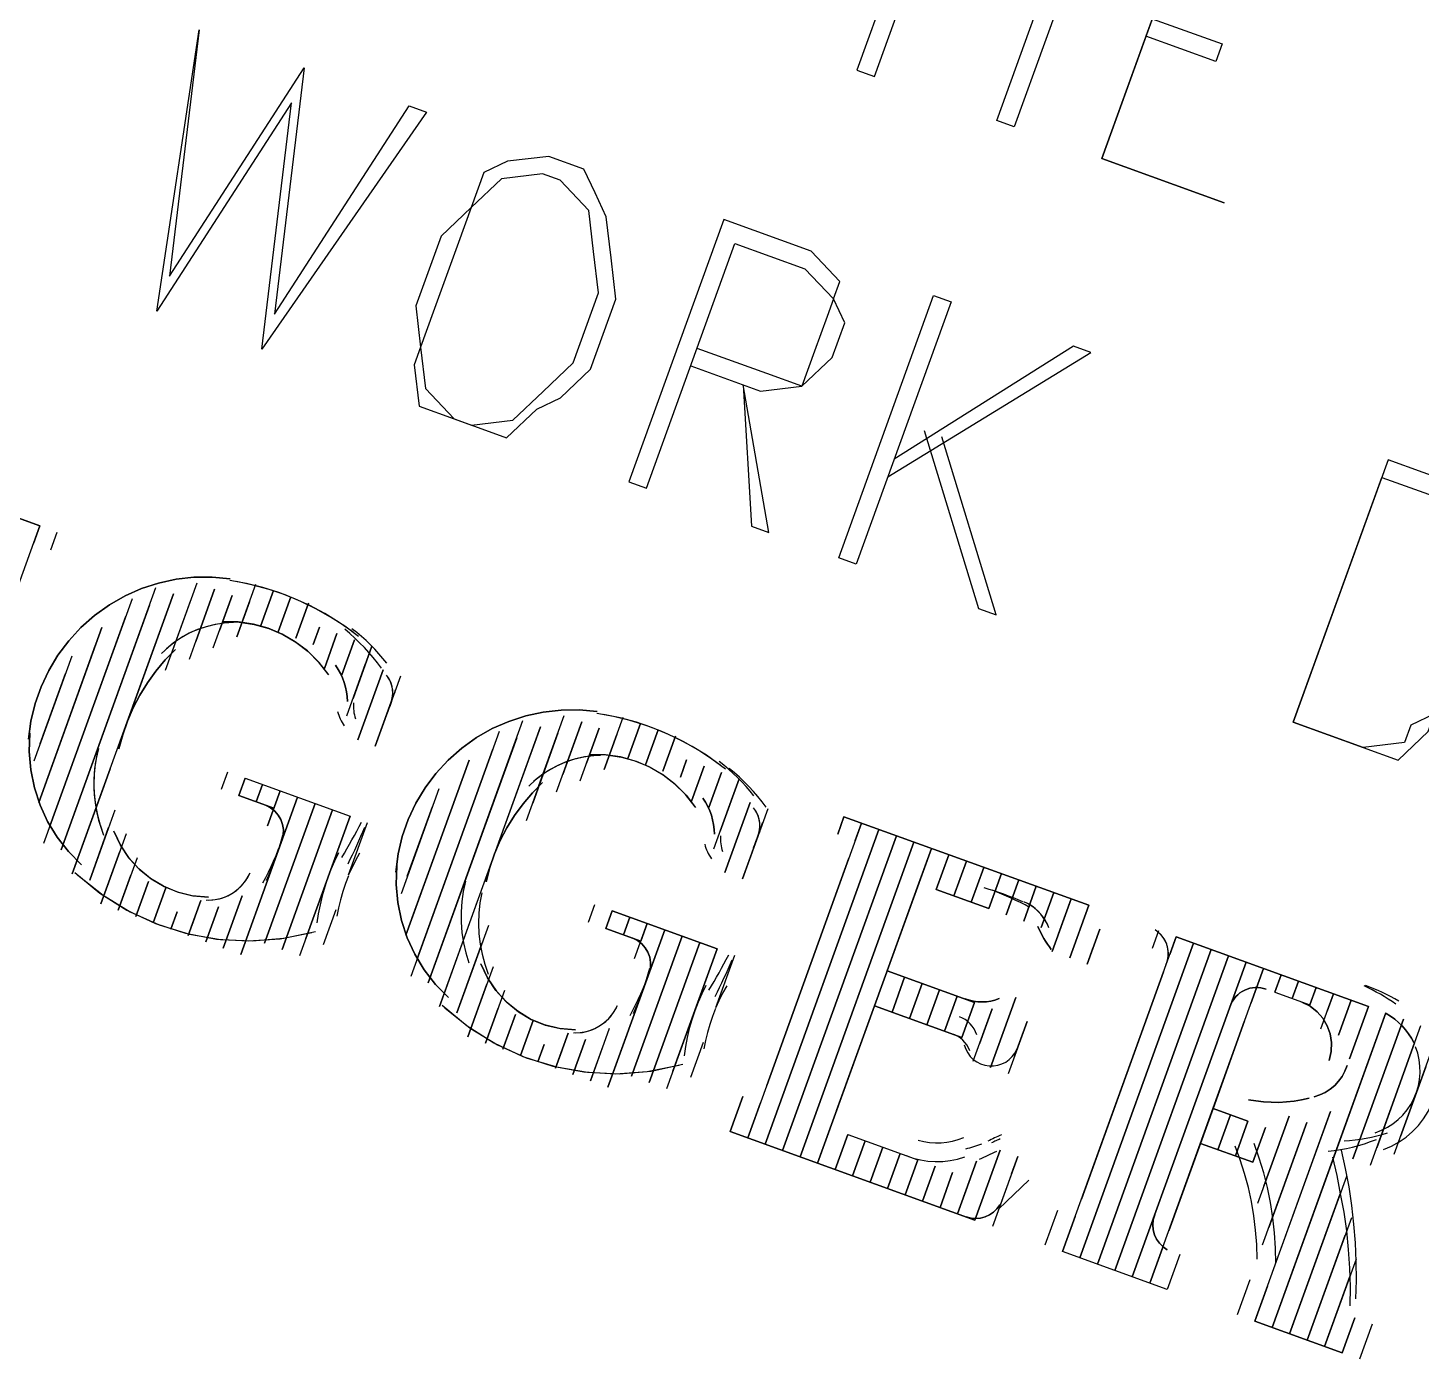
# Model space of a CAD drawing. Header units: feet. Extents: x 2484883 to 2491360, y 414166 to 419420.
# Drawn here: x 2485267.2 to 2485352, y 416175.5 to 416256.5 of the extents above; entities that cross this region are included whole.
import ezdxf

# ---------------------------------------------------------------- set-up
doc = ezdxf.new("R2010")
doc.units = ezdxf.units.FT
doc.layers.add('SITE_BASE', color=8, linetype='Continuous')

msp = doc.modelspace()

# ---------------------------------------------------------------- linework, layer by layer
at = {"layer": 'SITE_BASE'}
for p, q in [((2485262.607, 416228.147), (2485267.925, 416226.224)), ((2485268.604, 416224.776), (2485268.989, 416225.84)), ((2485274.128, 416216.765), (2485276.051, 416222.084)), ((2485275.96, 416218.508), (2485277.499, 416222.763)), ((2485280.305, 416220.546), (2485281.074, 416222.673)), ((2485273.539, 416221.789), (2485268.154, 416206.898)), ((2485275.576, 416217.444), (2485277.114, 416221.699)), ((2485268.244, 416210.473), (2485271.321, 416218.983)), ((2485269.872, 416218.304), (2485267.565, 416211.922)), ((2485286.598, 416214.662), (2485287.751, 416217.853)), ((2485267.949, 416212.985), (2485269.488, 416217.24)), ((2485298.298, 416210.432), (2485299.837, 416214.686)), ((2485302.643, 416212.469), (2485303.413, 416214.596)), ((2485295.876, 416213.713), (2485290.492, 416198.821)), ((2485278.971, 416210.203), (2485279.356, 416211.267)), ((2485271.82, 416210.383), (2485269.897, 416205.064)), ((2485280.419, 416210.882), (2485286.802, 416208.575)), ((2485292.21, 416210.227), (2485289.903, 416203.845)), ((2485290.582, 416202.397), (2485293.659, 416210.906)), ((2485280.035, 416209.819), (2485282.162, 416209.049)), ((2485308.935, 416206.586), (2485310.089, 416209.777)), ((2485290.287, 416204.909), (2485291.826, 416209.164)), ((2485317.92, 416208.148), (2485310.997, 416189.002)), ((2485273.178, 416207.487), (2485272.024, 416204.295)), ((2485325.661, 416202.944), (2485322.469, 416204.098)), ((2485329.915, 416201.406), (2485330.684, 416203.533)), ((2485279.855, 416202.667), (2485279.085, 416200.54)), ((2485285.943, 416202.871), (2485285.174, 416200.744)), ((2485301.309, 416202.127), (2485301.694, 416203.19)), ((2485309.14, 416200.498), (2485302.758, 416202.806)), ((2485277.343, 416202.372), (2485276.958, 416201.309)), ((2485302.373, 416201.742), (2485304.5, 416200.973)), ((2485335.618, 416200.547), (2485336.003, 416201.61)), ((2485294.453, 416199.795), (2485293.299, 416196.603)), ((2485295.516, 416199.41), (2485294.362, 416196.219)), ((2485319.482, 416199.164), (2485324.801, 416197.241)), ((2485343.064, 416197.854), (2485345.192, 416197.085)), ((2485348.882, 416187.332), (2485351.958, 416195.841)), ((2485303.641, 416195.27), (2485302.487, 416192.078)), ((2485299.681, 416194.296), (2485299.296, 416193.232)), ((2485308.281, 416194.795), (2485307.512, 416192.667)), ((2485350.33, 416188.011), (2485352.638, 416194.393)), ((2485317.085, 416189.206), (2485321.34, 416187.668)), ((2485327.427, 416187.872), (2485325.889, 416183.617)), ((2485324.531, 416186.514), (2485323.762, 416184.386)), ((2485347.433, 416186.653), (2485343.972, 416177.079)), ((2485329.849, 416184.591), (2485329.08, 416182.463)), ((2485347.728, 416184.141), (2485345.036, 416176.695)), ((2485336.526, 416179.771), (2485330.144, 416182.079)), ((2485348.023, 416181.628), (2485346.1, 416176.31)), ((2485341.55, 416180.361), (2485340.781, 416178.233)), ((2485348.996, 416177.668), (2485348.227, 416175.541))]:
    msp.add_line(p, q, dxfattribs=at)
for points in [[(2485317.643, 416253.954), (2485318.706, 416253.569), (2485324.475, 416269.525), (2485323.412, 416269.91), (2485317.643, 416253.954)], [(2485332.985, 416266.448), (2485327.216, 416250.493), (2485326.152, 416250.877), (2485331.921, 416266.833), (2485332.985, 416266.448)], [(2485345.749, 416261.833), (2485338.303, 416264.525), (2485332.534, 416248.569), (2485337.919, 416263.462), (2485345.365, 416260.77), (2485345.749, 416261.833)], [(2485335.611, 416257.079), (2485339.866, 416255.541), (2485339.481, 416254.477), (2485335.227, 416256.015)], [(2485281.435, 416236.976), (2485283.244, 416251.958), (2485275.052, 416239.284), (2485277.63, 416256.393), (2485275.822, 416241.411), (2485284.013, 416254.085), (2485282.204, 416239.103), (2485290.395, 416251.778), (2485291.459, 416251.393), (2485281.435, 416236.976)], [(2485298.905, 416248.701), (2485296.392, 416248.407), (2485294.944, 416247.727), (2485294.175, 416245.6), (2485292.342, 416243.857), (2485290.804, 416239.602), (2485291.098, 416237.091), (2485290.713, 416236.027), (2485291.008, 416233.515), (2485293.136, 416232.745), (2485295.263, 416231.976), (2485296.327, 416231.592), (2485298.16, 416233.335), (2485299.608, 416234.014), (2485301.441, 416235.756), (2485302.979, 416240.011), (2485302.685, 416242.523), (2485302.39, 416245.035), (2485301.711, 416246.484), (2485301.032, 416247.932), (2485298.905, 416248.701)], [(2485332.534, 416248.569), (2485339.98, 416245.877), (2485332.534, 416248.569)], [(2485298.52, 416247.637), (2485296.008, 416247.343), (2485294.175, 416245.6), (2485293.406, 416243.473), (2485291.867, 416239.218), (2485291.098, 416237.091), (2485291.392, 416234.578), (2485293.136, 416232.745), (2485294.199, 416232.361), (2485296.711, 416232.655), (2485298.544, 416234.398), (2485300.377, 416236.141), (2485301.916, 416240.396), (2485301.621, 416242.908), (2485301.327, 416245.42), (2485299.584, 416247.253), (2485298.52, 416247.637)], [(2485307.529, 416235.961), (2485311.784, 416234.422), (2485314.295, 416234.717), (2485316.128, 416236.46), (2485316.898, 416238.587), (2485316.218, 416240.035), (2485316.603, 416241.099), (2485314.86, 416242.932), (2485309.541, 416244.855), (2485303.772, 416228.899), (2485304.837, 416228.515), (2485310.221, 416243.407), (2485314.476, 416241.869), (2485316.218, 416240.035), (2485315.834, 416238.972), (2485315.065, 416236.844), (2485314.295, 416234.717), (2485312.168, 416235.486), (2485307.913, 416237.024)], [(2485317.601, 416223.9), (2485316.537, 416224.284), (2485322.306, 416240.24), (2485323.37, 416239.856), (2485317.601, 416223.9)], [(2485319.524, 416229.218), (2485331.88, 416236.779), (2485330.816, 416237.163), (2485319.908, 416230.282)], [(2485310.72, 416234.807), (2485311.219, 416226.207), (2485312.282, 416225.823), (2485310.72, 416234.807)], [(2485321.742, 416232.025), (2485325.047, 416221.207), (2485326.111, 416220.823), (2485322.805, 416231.64)], [(2485344.194, 416214.285), (2485348.449, 416212.746), (2485350.576, 416211.977), (2485352.409, 416213.72), (2485352.794, 416214.784), (2485354.626, 416216.527), (2485356.165, 416220.782), (2485355.87, 416223.293), (2485356.639, 416225.421), (2485355.96, 416226.869), (2485354.218, 416228.702), (2485349.963, 416230.241), (2485344.194, 416214.285), (2485349.578, 416229.177), (2485353.833, 416227.639), (2485355.576, 416225.805), (2485355.87, 416223.293), (2485355.101, 416221.166), (2485353.563, 416216.911), (2485352.794, 416214.784), (2485351.345, 416214.105), (2485350.961, 416213.041), (2485348.449, 416212.746), (2485344.194, 416214.285)], [(2485256.453, 416211.128), (2485255.684, 416209.001), (2485256.453, 416211.128), (2485255.684, 416209.001), (2485261.002, 416207.078), (2485261.772, 416209.205), (2485261.002, 416207.078), (2485267.925, 416226.224), (2485262.607, 416228.147), (2485262.222, 416227.084), (2485262.607, 416228.147), (2485261.838, 416226.02), (2485256.838, 416212.192), (2485261.838, 416226.02)], [(2485267.541, 416225.161), (2485267.925, 416226.224), (2485267.541, 416225.161)], [(2485279.506, 416223.008), (2485278.404, 416223.111), (2485277.305, 416223.102), (2485276.219, 416222.98), (2485275.153, 416222.75), (2485274.116, 416222.413), (2485273.116, 416221.971), (2485272.162, 416221.427), (2485271.261, 416220.783), (2485270.431, 416220.05), (2485269.687, 416219.241), (2485269.032, 416218.366), (2485268.471, 416217.431), (2485268.007, 416216.444), (2485267.645, 416215.413), (2485267.389, 416214.344), (2485267.242, 416213.247), (2485267.389, 416214.344), (2485267.645, 416215.413), (2485268.007, 416216.444), (2485268.471, 416217.431), (2485269.032, 416218.366), (2485269.687, 416219.241), (2485270.431, 416220.05), (2485271.261, 416220.783), (2485272.162, 416221.427), (2485273.116, 416221.971), (2485274.116, 416222.413), (2485275.153, 416222.75), (2485276.219, 416222.98), (2485277.305, 416223.102), (2485278.404, 416223.111), (2485279.506, 416223.008)], [(2485286.986, 416219.754), (2485286.145, 416220.349), (2485285.27, 416220.889), (2485284.365, 416221.373), (2485283.433, 416221.798), (2485282.476, 416222.165), (2485281.497, 416222.471), (2485280.498, 416222.716), (2485279.484, 416222.898)], [(2485287.309, 416219.503), (2485286.483, 416220.12), (2485285.622, 416220.682), (2485284.729, 416221.187), (2485283.807, 416221.636), (2485282.859, 416222.026), (2485281.888, 416222.357), (2485280.896, 416222.626), (2485279.886, 416222.834)], [(2485269.218, 416206.513), (2485274.602, 416221.405), (2485269.218, 416206.513), (2485274.987, 416222.469)], [(2485272.205, 416211.447), (2485269.897, 416205.064), (2485276.051, 416222.084), (2485273.358, 416214.638)], [(2485277.024, 416218.124), (2485278.562, 416222.378), (2485277.409, 416219.187), (2485278.562, 416222.378)], [(2485278.472, 416218.803), (2485279.626, 416221.994), (2485278.857, 416219.867), (2485279.626, 416221.994)], [(2485281.369, 416220.161), (2485282.138, 416222.288), (2485281.369, 416220.161)], [(2485279.921, 416219.482), (2485280.69, 416221.609), (2485279.921, 416219.482)], [(2485282.433, 416219.776), (2485283.202, 416221.904), (2485282.433, 416219.776), (2485283.202, 416221.904)], [(2485283.496, 416219.392), (2485284.265, 416221.519), (2485283.496, 416219.392), (2485284.265, 416221.519)], [(2485273.154, 416220.726), (2485268.539, 416207.961), (2485273.154, 416220.726)], [(2485279.287, 416220.319), (2485278.731, 416220.249), (2485278.186, 416220.13), (2485277.656, 416219.964), (2485277.144, 416219.751), (2485276.653, 416219.494), (2485276.187, 416219.193), (2485275.747, 416218.85), (2485275.337, 416218.467)], [(2485279.701, 416220.339), (2485279.141, 416220.306), (2485278.59, 416220.224), (2485278.05, 416220.093), (2485277.525, 416219.914), (2485277.018, 416219.69), (2485276.532, 416219.421), (2485276.07, 416219.108), (2485275.636, 416218.753)], [(2485285.462, 416217.216), (2485284.877, 416217.961), (2485284.21, 416218.616), (2485283.471, 416219.178), (2485282.67, 416219.64), (2485281.817, 416219.998), (2485280.923, 416220.248), (2485279.997, 416220.383), (2485279.05, 416220.399), (2485280.047, 416220.378), (2485280.972, 416220.237), (2485281.864, 416219.982), (2485282.714, 416219.618), (2485283.512, 416219.15), (2485284.248, 416218.583), (2485284.91, 416217.923), (2485285.49, 416217.175)], [(2485271.706, 416220.046), (2485267.86, 416209.409), (2485271.706, 416220.046)], [(2485284.56, 416219.007), (2485284.944, 416220.071), (2485284.56, 416219.007), (2485284.944, 416220.071)], [(2485285.239, 416217.559), (2485286.008, 416219.686), (2485285.239, 416217.559), (2485286.008, 416219.686)], [(2485288.724, 416217.573), (2485288.476, 416217.899), (2485288.218, 416218.217), (2485287.951, 416218.526), (2485287.674, 416218.827), (2485287.387, 416219.119), (2485287.092, 416219.401), (2485286.788, 416219.675), (2485286.475, 416219.939)], [(2485289.037, 416217.877), (2485288.801, 416218.167), (2485288.557, 416218.45), (2485288.304, 416218.724), (2485288.043, 416218.991), (2485287.773, 416219.249), (2485287.495, 416219.499), (2485287.21, 416219.74), (2485286.916, 416219.972)], [(2485276.179, 416218.701), (2485275.558, 416218.069), (2485274.988, 416217.395), (2485274.471, 416216.683), (2485274.009, 416215.935), (2485273.604, 416215.156), (2485273.256, 416214.347), (2485272.969, 416213.513), (2485272.744, 416212.656), (2485272.969, 416213.513), (2485273.256, 416214.347), (2485273.604, 416215.156), (2485274.009, 416215.935), (2485274.471, 416216.683), (2485274.988, 416217.395), (2485275.558, 416218.069), (2485276.179, 416218.701)], [(2485286.303, 416217.174), (2485287.072, 416219.302), (2485286.303, 416217.174)], [(2485286.982, 416215.726), (2485288.136, 416218.917), (2485286.982, 416215.726)], [(2485286.64, 416215.544), (2485286.624, 416215.839), (2485286.586, 416216.131), (2485286.527, 416216.418), (2485286.447, 416216.7), (2485286.346, 416216.975), (2485286.225, 416217.242), (2485286.085, 416217.5), (2485285.924, 416217.748), (2485286.085, 416217.5), (2485286.225, 416217.242), (2485286.346, 416216.975), (2485286.447, 416216.7), (2485286.527, 416216.418), (2485286.586, 416216.131), (2485286.624, 416215.839), (2485286.64, 416215.544)], [(2485287.277, 416213.214), (2485288.815, 416217.469), (2485287.277, 416213.214), (2485288.815, 416217.469)], [(2485289.879, 416217.084), (2485288.34, 416212.829), (2485289.494, 416216.021), (2485289.435, 416215.866), (2485289.369, 416215.677), (2485289.302, 416215.489), (2485289.233, 416215.301), (2485289.163, 416215.114), (2485289.091, 416214.927), (2485289.018, 416214.74), (2485289.091, 416214.927), (2485289.163, 416215.114), (2485289.233, 416215.301), (2485289.302, 416215.489), (2485289.369, 416215.677), (2485289.435, 416215.866), (2485289.499, 416216.055), (2485289.562, 416216.245), (2485289.499, 416216.055)], [(2485289.293, 416215.464), (2485289.343, 416215.618), (2485289.385, 416215.819), (2485289.402, 416216.021), (2485289.396, 416216.223), (2485289.365, 416216.422), (2485289.311, 416216.616), (2485289.235, 416216.803), (2485289.135, 416216.98), (2485289.014, 416217.146)], [(2485289.354, 416215.661), (2485289.391, 416215.861), (2485289.403, 416216.062), (2485289.391, 416216.263), (2485289.356, 416216.461), (2485289.298, 416216.654), (2485289.216, 416216.84), (2485289.111, 416217.017)], [(2485287.01, 416215.455), (2485287.006, 416215.333), (2485287.007, 416215.21), (2485287.014, 416215.089), (2485287.025, 416214.967), (2485287.042, 416214.846), (2485287.064, 416214.726), (2485287.091, 416214.607), (2485287.124, 416214.489)], [(2485286.042, 416214.938), (2485286.076, 416214.821), (2485286.116, 416214.706), (2485286.16, 416214.592), (2485286.21, 416214.481), (2485286.264, 416214.371), (2485286.323, 416214.264), (2485286.386, 416214.16), (2485286.454, 416214.058)], [(2485301.845, 416214.931), (2485300.742, 416215.035), (2485299.643, 416215.025), (2485298.557, 416214.904), (2485297.491, 416214.674), (2485296.454, 416214.336), (2485295.454, 416213.895), (2485294.5, 416213.351), (2485293.599, 416212.706), (2485292.769, 416211.973), (2485292.025, 416211.165), (2485291.37, 416210.29), (2485290.809, 416209.355), (2485290.345, 416208.368), (2485289.983, 416207.336), (2485289.727, 416206.268), (2485289.581, 416205.17), (2485289.727, 416206.268), (2485289.983, 416207.336), (2485290.345, 416208.368), (2485290.809, 416209.355), (2485291.37, 416210.29), (2485292.025, 416211.165), (2485292.769, 416211.973), (2485293.599, 416212.706), (2485294.5, 416213.351), (2485295.454, 416213.895), (2485296.454, 416214.336), (2485297.491, 416214.674), (2485298.557, 416214.904), (2485299.643, 416215.025), (2485300.742, 416215.035), (2485301.845, 416214.931)], [(2485291.556, 416198.437), (2485296.94, 416213.328), (2485291.556, 416198.437), (2485297.324, 416214.392)], [(2485299.362, 416210.047), (2485300.901, 416214.302), (2485299.747, 416211.111), (2485300.901, 416214.302)], [(2485309.324, 416211.677), (2485308.483, 416212.273), (2485307.608, 416212.813), (2485306.704, 416213.296), (2485305.771, 416213.722), (2485304.814, 416214.088), (2485303.835, 416214.395), (2485302.837, 416214.639), (2485301.822, 416214.822)], [(2485309.647, 416211.427), (2485308.821, 416212.043), (2485307.96, 416212.605), (2485307.067, 416213.111), (2485306.146, 416213.56), (2485305.198, 416213.95), (2485304.226, 416214.28), (2485303.234, 416214.55), (2485302.224, 416214.757)], [(2485267.313, 416213.623), (2485267.278, 416212.496), (2485267.373, 416211.384), (2485267.595, 416210.298), (2485267.939, 416209.247), (2485268.402, 416208.243), (2485268.978, 416207.296), (2485269.665, 416206.416), (2485270.457, 416205.614), (2485269.665, 416206.416), (2485268.978, 416207.296), (2485268.402, 416208.243), (2485267.939, 416209.247), (2485267.595, 416210.298), (2485267.373, 416211.384), (2485267.278, 416212.496), (2485267.313, 416213.623)], [(2485294.542, 416203.37), (2485292.235, 416196.988), (2485298.388, 416214.008), (2485295.696, 416206.562)], [(2485297.529, 416208.304), (2485299.452, 416213.623), (2485297.914, 416209.368)], [(2485300.811, 416210.726), (2485301.964, 416213.917), (2485301.195, 416211.79), (2485301.964, 416213.917)], [(2485302.259, 416211.405), (2485303.028, 416213.533), (2485302.259, 416211.405)], [(2485303.707, 416212.084), (2485304.476, 416214.212), (2485303.707, 416212.084)], [(2485304.771, 416211.7), (2485305.54, 416213.827), (2485304.771, 416211.7), (2485305.54, 416213.827)], [(2485271.488, 416212.688), (2485271.351, 416212.07), (2485271.26, 416211.446), (2485271.217, 416210.82), (2485271.219, 416210.192), (2485271.268, 416209.566), (2485271.364, 416208.945), (2485271.505, 416208.331), (2485271.693, 416207.727)], [(2485295.492, 416212.649), (2485290.876, 416199.885), (2485295.492, 416212.649)], [(2485305.834, 416211.315), (2485306.604, 416213.443), (2485305.834, 416211.315), (2485306.604, 416213.443)], [(2485271.412, 416212.372), (2485271.298, 416211.749), (2485271.232, 416211.122), (2485271.212, 416210.494), (2485271.239, 416209.867), (2485271.312, 416209.244), (2485271.431, 416208.627), (2485271.596, 416208.018), (2485271.807, 416207.422)], [(2485294.043, 416211.97), (2485290.197, 416201.333), (2485294.043, 416211.97)], [(2485301.625, 416212.243), (2485301.069, 416212.173), (2485300.524, 416212.054), (2485299.994, 416211.887), (2485299.482, 416211.674), (2485298.992, 416211.417), (2485298.525, 416211.116), (2485298.085, 416210.774), (2485297.675, 416210.391)], [(2485302.039, 416212.262), (2485301.479, 416212.23), (2485300.928, 416212.147), (2485300.388, 416212.016), (2485299.863, 416211.838), (2485299.356, 416211.613), (2485298.87, 416211.344), (2485298.408, 416211.032), (2485297.974, 416210.677)], [(2485307.8, 416209.139), (2485307.215, 416209.884), (2485306.548, 416210.539), (2485305.809, 416211.101), (2485305.008, 416211.564), (2485304.155, 416211.922), (2485303.261, 416212.171), (2485302.335, 416212.306), (2485301.389, 416212.322), (2485302.385, 416212.302), (2485303.31, 416212.16), (2485304.202, 416211.905), (2485305.053, 416211.541), (2485305.85, 416211.073), (2485306.586, 416210.507), (2485307.248, 416209.847), (2485307.828, 416209.098)], [(2485306.898, 416210.931), (2485307.283, 416211.994), (2485306.898, 416210.931), (2485307.283, 416211.994)], [(2485311.375, 416209.8), (2485311.14, 416210.091), (2485310.895, 416210.373), (2485310.642, 416210.648), (2485310.381, 416210.915), (2485310.111, 416211.173), (2485309.833, 416211.422), (2485309.548, 416211.663), (2485309.254, 416211.895)], [(2485307.577, 416209.482), (2485308.346, 416211.61), (2485307.577, 416209.482)], [(2485308.641, 416209.098), (2485309.41, 416211.225), (2485308.641, 416209.098), (2485309.41, 416211.225)], [(2485312.125, 416209.112), (2485311.878, 416209.438), (2485311.62, 416209.756), (2485311.352, 416210.065), (2485311.075, 416210.366), (2485310.789, 416210.657), (2485310.494, 416210.94), (2485310.189, 416211.214), (2485309.876, 416211.477)], [(2485282.547, 416210.113), (2485281.778, 416207.986), (2485282.547, 416210.113), (2485282.162, 416209.049), (2485280.035, 416209.819), (2485280.419, 416210.882), (2485280.035, 416209.819), (2485280.419, 416210.882), (2485286.802, 416208.575), (2485283.725, 416200.065)], [(2485281.099, 416209.434), (2485281.483, 416210.498), (2485281.099, 416209.434), (2485281.483, 416210.498)], [(2485298.516, 416210.624), (2485297.895, 416209.992), (2485297.326, 416209.318), (2485296.809, 416208.606), (2485296.347, 416207.859), (2485295.941, 416207.08), (2485295.594, 416206.271), (2485295.307, 416205.437), (2485295.082, 416204.58), (2485295.307, 416205.437), (2485295.594, 416206.271), (2485295.941, 416207.08), (2485296.347, 416207.859), (2485296.809, 416208.606), (2485297.326, 416209.318), (2485297.895, 416209.992), (2485298.516, 416210.624)], [(2485309.32, 416207.65), (2485310.474, 416210.841), (2485309.32, 416207.65)], [(2485283.611, 416209.728), (2485280.15, 416200.155), (2485283.611, 416209.728)], [(2485284.675, 416209.344), (2485281.598, 416200.834), (2485284.675, 416209.344), (2485281.598, 416200.834)], [(2485282.661, 416207.104), (2485282.736, 416207.429), (2485282.747, 416207.753), (2485282.697, 416208.068), (2485282.59, 416208.366), (2485282.429, 416208.639), (2485282.219, 416208.88), (2485281.963, 416209.079), (2485281.665, 416209.229), (2485281.963, 416209.079), (2485282.219, 416208.88), (2485282.429, 416208.639), (2485282.59, 416208.366), (2485282.697, 416208.068), (2485282.747, 416207.753), (2485282.736, 416207.429), (2485282.661, 416207.104)], [(2485308.978, 416207.468), (2485308.962, 416207.763), (2485308.925, 416208.054), (2485308.865, 416208.342), (2485308.785, 416208.623), (2485308.685, 416208.898), (2485308.564, 416209.165), (2485308.423, 416209.424), (2485308.262, 416209.672), (2485308.423, 416209.424), (2485308.564, 416209.165), (2485308.685, 416208.898), (2485308.785, 416208.623), (2485308.865, 416208.342), (2485308.925, 416208.054), (2485308.962, 416207.763), (2485308.978, 416207.468)], [(2485309.614, 416205.137), (2485311.153, 416209.392), (2485309.614, 416205.137), (2485311.153, 416209.392)], [(2485272.499, 416208.935), (2485270.961, 416204.68), (2485272.114, 416207.871)], [(2485285.738, 416208.959), (2485282.662, 416200.449), (2485285.738, 416208.959), (2485282.662, 416200.449)], [(2485284.11, 416201.129), (2485286.802, 416208.575), (2485284.11, 416201.129)], [(2485312.216, 416209.008), (2485310.678, 416204.753), (2485311.832, 416207.944), (2485311.773, 416207.79), (2485311.707, 416207.6), (2485311.64, 416207.412), (2485311.571, 416207.224), (2485311.501, 416207.037), (2485311.429, 416206.85), (2485311.356, 416206.664), (2485311.429, 416206.85), (2485311.501, 416207.037), (2485311.571, 416207.224), (2485311.64, 416207.412), (2485311.707, 416207.6), (2485311.773, 416207.79), (2485311.837, 416207.979), (2485311.9, 416208.169), (2485311.837, 416207.979)], [(2485311.631, 416207.388), (2485311.68, 416207.541), (2485311.723, 416207.742), (2485311.74, 416207.945), (2485311.733, 416208.147), (2485311.703, 416208.346), (2485311.649, 416208.539), (2485311.572, 416208.726), (2485311.473, 416208.904), (2485311.352, 416209.07)], [(2485311.692, 416207.584), (2485311.728, 416207.784), (2485311.741, 416207.986), (2485311.729, 416208.187), (2485311.694, 416208.385), (2485311.635, 416208.578), (2485311.553, 416208.764), (2485311.449, 416208.941)], [(2485330.594, 416199.958), (2485331.748, 416203.149), (2485330.594, 416199.958), (2485331.748, 416203.149), (2485316.856, 416208.533), (2485316.472, 416207.469), (2485316.856, 416208.533), (2485331.748, 416203.149)], [(2485272.445, 416207.618), (2485272.851, 416206.767), (2485273.372, 416205.998), (2485273.994, 416205.323), (2485274.705, 416204.749), (2485275.493, 416204.285), (2485276.344, 416203.941), (2485277.246, 416203.723), (2485278.186, 416203.643), (2485277.2, 416203.731), (2485276.299, 416203.955), (2485275.451, 416204.306), (2485274.667, 416204.776), (2485273.96, 416205.355), (2485273.343, 416206.035), (2485272.828, 416206.807), (2485272.429, 416207.662)], [(2485286.297, 416206.063), (2485286.455, 416206.326), (2485286.61, 416206.591), (2485286.764, 416206.857), (2485286.916, 416207.124), (2485287.065, 416207.393), (2485287.213, 416207.662), (2485287.358, 416207.933), (2485287.501, 416208.205)], [(2485286.683, 416205.674), (2485286.819, 416205.949), (2485286.953, 416206.226), (2485287.084, 416206.504), (2485287.213, 416206.783), (2485287.34, 416207.063), (2485287.465, 416207.343), (2485287.588, 416207.625), (2485287.708, 416207.908)], [(2485287.38, 416206.327), (2485287.135, 416205.875), (2485286.909, 416205.415), (2485286.712, 416204.999), (2485287.866, 416208.19)], [(2485317.535, 416207.085), (2485317.92, 416208.148), (2485310.997, 416189.002), (2485311.766, 416191.129)], [(2485312.061, 416188.617), (2485318.984, 416207.764), (2485312.061, 416188.617), (2485318.984, 416207.764)], [(2485281.503, 416204.517), (2485281.675, 416204.842), (2485281.841, 416205.169), (2485282, 416205.5), (2485282.152, 416205.834), (2485282.298, 416206.171), (2485282.437, 416206.511), (2485282.57, 416206.854), (2485282.695, 416207.199)], [(2485281.711, 416204.645), (2485281.86, 416204.981), (2485282.001, 416205.32), (2485282.136, 416205.661), (2485282.265, 416206.005), (2485282.386, 416206.352), (2485282.501, 416206.701), (2485282.608, 416207.052), (2485282.709, 416207.405)], [(2485308.379, 416206.862), (2485308.414, 416206.745), (2485308.453, 416206.629), (2485308.498, 416206.516), (2485308.547, 416206.404), (2485308.601, 416206.295), (2485308.66, 416206.188), (2485308.724, 416206.083), (2485308.792, 416205.982)], [(2485309.348, 416207.378), (2485309.344, 416207.256), (2485309.345, 416207.134), (2485309.352, 416207.012), (2485309.363, 416206.89), (2485309.38, 416206.77), (2485309.402, 416206.65), (2485309.429, 416206.531), (2485309.462, 416206.412)], [(2485320.047, 416207.379), (2485313.124, 416188.232), (2485320.047, 416207.379)], [(2485321.111, 416206.995), (2485314.188, 416187.848), (2485321.111, 416206.995), (2485314.188, 416187.848)], [(2485272.794, 416206.423), (2485271.64, 416203.232), (2485272.794, 416206.423)], [(2485273.857, 416206.038), (2485272.703, 416202.847), (2485273.473, 416204.975), (2485272.703, 416202.847)], [(2485286.104, 416206.344), (2485285.859, 416205.838), (2485285.636, 416205.322), (2485285.436, 416204.797), (2485285.259, 416204.264), (2485285.105, 416203.725), (2485284.975, 416203.178), (2485284.868, 416202.627), (2485284.785, 416202.07)], [(2485312.151, 416192.193), (2485317.151, 416206.021), (2485312.151, 416192.193)], [(2485315.252, 416187.463), (2485322.175, 416206.61), (2485315.252, 416187.463), (2485316.021, 416189.591)], [(2485321.405, 416204.483), (2485319.482, 416199.164), (2485321.405, 416204.483), (2485322.175, 416206.61)], [(2485323.238, 416206.226), (2485322.469, 416204.098), (2485323.238, 416206.226), (2485322.469, 416204.098), (2485325.661, 416202.944), (2485326.43, 416205.072), (2485325.661, 416202.944), (2485326.43, 416205.072)], [(2485323.533, 416203.714), (2485324.302, 416205.841), (2485323.533, 416203.714), (2485324.302, 416205.841)], [(2485270.067, 416205.147), (2485271.581, 416203.891), (2485273.222, 416202.851), (2485274.968, 416202.034), (2485276.797, 416201.445), (2485278.684, 416201.091), (2485280.609, 416200.976), (2485282.547, 416201.106), (2485284.477, 416201.488)], [(2485270.241, 416204.985), (2485271.774, 416203.753), (2485273.431, 416202.739), (2485275.189, 416201.949), (2485277.027, 416201.389), (2485278.92, 416201.064), (2485280.846, 416200.978), (2485282.782, 416201.139), (2485284.705, 416201.551)], [(2485278.05, 416203.462), (2485278.457, 416203.476), (2485278.852, 416203.547), (2485279.23, 416203.671), (2485279.584, 416203.847), (2485279.911, 416204.07), (2485280.205, 416204.338), (2485280.46, 416204.647), (2485280.672, 416204.995)], [(2485278.195, 416203.46), (2485278.601, 416203.495), (2485278.991, 416203.586), (2485279.362, 416203.73), (2485279.707, 416203.923), (2485280.022, 416204.163), (2485280.302, 416204.445), (2485280.541, 416204.767), (2485280.735, 416205.126)], [(2485289.651, 416205.547), (2485289.616, 416204.42), (2485289.711, 416203.308), (2485289.933, 416202.221), (2485290.277, 416201.171), (2485290.74, 416200.166), (2485291.316, 416199.219), (2485292.003, 416198.339), (2485292.795, 416197.537), (2485292.003, 416198.339), (2485291.316, 416199.219), (2485290.74, 416200.166), (2485290.277, 416201.171), (2485289.933, 416202.221), (2485289.711, 416203.308), (2485289.616, 416204.42), (2485289.651, 416205.547)], [(2485324.596, 416203.329), (2485325.366, 416205.456), (2485324.596, 416203.329)], [(2485274.536, 416204.59), (2485273.767, 416202.462), (2485274.536, 416204.59), (2485273.767, 416202.462)], [(2485275.6, 416204.205), (2485274.831, 416202.078), (2485275.6, 416204.205)], [(2485286.704, 416204.945), (2485286.52, 416204.467), (2485286.356, 416203.981), (2485286.213, 416203.489), (2485286.092, 416202.991), (2485285.992, 416202.487)], [(2485293.826, 416204.611), (2485293.689, 416203.994), (2485293.598, 416203.37), (2485293.555, 416202.743), (2485293.557, 416202.115), (2485293.606, 416201.489), (2485293.702, 416200.868), (2485293.843, 416200.254), (2485294.031, 416199.65)], [(2485327.735, 416203.355), (2485327.448, 416203.477), (2485327.16, 416203.594), (2485326.869, 416203.707), (2485326.577, 416203.816), (2485326.283, 416203.919), (2485325.988, 416204.018), (2485325.69, 416204.113), (2485325.392, 416204.202)], [(2485326.724, 416202.56), (2485327.493, 416204.687), (2485326.724, 416202.56), (2485327.493, 416204.687)], [(2485327.788, 416202.175), (2485328.557, 416204.302), (2485327.788, 416202.175), (2485328.557, 416204.302)], [(2485277.727, 416203.436), (2485276.958, 416201.309), (2485277.727, 416203.436)], [(2485280.239, 416203.731), (2485279.085, 416200.54), (2485280.239, 416203.731)], [(2485294.813, 416203.911), (2485294.7, 416203.288), (2485294.634, 416202.661), (2485294.614, 416202.033), (2485294.641, 416201.406), (2485294.714, 416200.783), (2485294.833, 416200.166), (2485294.998, 416199.557), (2485295.209, 416198.961)], [(2485328.151, 416203.022), (2485327.875, 416203.168), (2485327.598, 416203.309), (2485327.317, 416203.445), (2485327.035, 416203.577), (2485326.751, 416203.705), (2485326.464, 416203.828), (2485326.176, 416203.947), (2485325.886, 416204.061)], [(2485329.193, 416202.067), (2485329.072, 416202.279), (2485328.934, 416202.479), (2485328.78, 416202.665), (2485328.61, 416202.837), (2485328.427, 416202.995), (2485328.231, 416203.136), (2485328.023, 416203.26), (2485327.803, 416203.366)], [(2485328.852, 416201.79), (2485329.621, 416203.918), (2485328.852, 416201.79)], [(2485329.531, 416200.342), (2485330.684, 416203.533), (2485329.531, 416200.342)], [(2485276.279, 416202.757), (2485275.894, 416201.693), (2485276.279, 416202.757), (2485275.894, 416201.693)], [(2485278.791, 416203.052), (2485278.022, 416200.924), (2485278.791, 416203.052), (2485278.022, 416200.924)], [(2485304.116, 416199.909), (2485304.885, 416202.037), (2485304.5, 416200.973), (2485302.373, 416201.742), (2485302.758, 416202.806), (2485302.373, 416201.742), (2485302.758, 416202.806), (2485309.14, 416200.498), (2485306.063, 416191.988)], [(2485329.324, 416201.772), (2485329.228, 416201.997), (2485329.114, 416202.211), (2485328.982, 416202.413), (2485328.833, 416202.604), (2485328.669, 416202.78), (2485328.49, 416202.943), (2485328.298, 416203.09), (2485328.092, 416203.221)], [(2485295.222, 416201.922), (2485293.299, 416196.603), (2485294.837, 416200.858)], [(2485305.949, 416201.652), (2485302.487, 416192.078), (2485305.949, 416201.652), (2485305.179, 416199.524)], [(2485303.437, 416201.357), (2485303.821, 416202.421), (2485303.437, 416201.357), (2485303.821, 416202.421)], [(2485328.653, 416201.855), (2485328.737, 416201.671), (2485328.827, 416201.49), (2485328.922, 416201.311), (2485329.022, 416201.135), (2485329.126, 416200.962), (2485329.236, 416200.792), (2485329.35, 416200.625), (2485329.468, 416200.461), (2485329.35, 416200.625), (2485329.236, 416200.792), (2485329.126, 416200.962), (2485329.022, 416201.135), (2485328.922, 416201.311), (2485328.827, 416201.49), (2485328.737, 416201.671), (2485328.653, 416201.855)], [(2485331.658, 416199.573), (2485332.427, 416201.7), (2485331.658, 416199.573), (2485332.043, 416200.637)], [(2485336.505, 416199.675), (2485336.572, 416199.956), (2485336.591, 416200.239), (2485336.562, 416200.517), (2485336.489, 416200.785), (2485336.373, 416201.038), (2485336.217, 416201.27), (2485336.021, 416201.475), (2485335.789, 416201.648)], [(2485307.012, 416201.267), (2485303.935, 416192.757), (2485307.012, 416201.267), (2485303.935, 416192.757)], [(2485304.999, 416199.027), (2485305.075, 416199.352), (2485305.085, 416199.676), (2485305.035, 416199.992), (2485304.928, 416200.29), (2485304.767, 416200.563), (2485304.557, 416200.803), (2485304.301, 416201.002), (2485304.003, 416201.152), (2485304.301, 416201.002), (2485304.557, 416200.803), (2485304.767, 416200.563), (2485304.928, 416200.29), (2485305.035, 416199.992), (2485305.085, 416199.676), (2485305.075, 416199.352), (2485304.999, 416199.027)], [(2485308.076, 416200.883), (2485304.999, 416192.373), (2485308.076, 416200.883), (2485304.999, 416192.373)], [(2485337.295, 416181.899), (2485336.526, 416179.771), (2485330.144, 416182.079), (2485330.913, 416184.207), (2485330.144, 416182.079), (2485337.066, 416201.226), (2485348.767, 416196.995), (2485337.066, 416201.226)], [(2485338.13, 416200.841), (2485331.207, 416181.694), (2485338.13, 416200.841), (2485331.207, 416181.694)], [(2485336.439, 416199.506), (2485336.536, 416199.779), (2485336.584, 416200.058), (2485336.586, 416200.338), (2485336.542, 416200.612), (2485336.453, 416200.876), (2485336.322, 416201.123), (2485336.15, 416201.348), (2485335.938, 416201.544)], [(2485336.682, 416200.162), (2485337.066, 416201.226), (2485336.682, 416200.162)], [(2485306.447, 416193.052), (2485309.14, 416200.498), (2485306.447, 416193.052)], [(2485308.635, 416197.986), (2485308.793, 416198.25), (2485308.949, 416198.515), (2485309.102, 416198.78), (2485309.254, 416199.048), (2485309.403, 416199.316), (2485309.551, 416199.586), (2485309.696, 416199.857), (2485309.839, 416200.128)], [(2485309.718, 416198.25), (2485309.472, 416197.799), (2485309.247, 416197.338), (2485309.05, 416196.922), (2485310.204, 416200.113)], [(2485332.271, 416181.31), (2485339.194, 416200.457), (2485332.271, 416181.31)], [(2485333.335, 416180.925), (2485340.258, 416200.072), (2485333.335, 416180.925), (2485340.258, 416200.072)], [(2485294.783, 416199.542), (2485295.19, 416198.69), (2485295.71, 416197.922), (2485296.332, 416197.247), (2485297.043, 416196.673), (2485297.831, 416196.209), (2485298.682, 416195.864), (2485299.584, 416195.647), (2485300.524, 416195.566), (2485299.538, 416195.654), (2485298.638, 416195.878), (2485297.789, 416196.23), (2485297.005, 416196.699), (2485296.298, 416197.278), (2485295.681, 416197.959), (2485295.167, 416198.73), (2485294.767, 416199.585)], [(2485303.842, 416196.44), (2485304.014, 416196.765), (2485304.179, 416197.093), (2485304.338, 416197.424), (2485304.49, 416197.758), (2485304.636, 416198.095), (2485304.775, 416198.435), (2485304.908, 416198.777), (2485305.034, 416199.122)], [(2485304.049, 416196.569), (2485304.198, 416196.905), (2485304.339, 416197.243), (2485304.474, 416197.585), (2485304.603, 416197.929), (2485304.724, 416198.275), (2485304.839, 416198.624), (2485304.946, 416198.975), (2485305.047, 416199.329)], [(2485309.022, 416197.597), (2485309.157, 416197.873), (2485309.291, 416198.15), (2485309.422, 416198.427), (2485309.551, 416198.706), (2485309.678, 416198.986), (2485309.803, 416199.267), (2485309.926, 416199.548), (2485310.046, 416199.831)], [(2485324.032, 416195.114), (2485324.801, 416197.241), (2485324.032, 416195.114), (2485324.801, 416197.241), (2485319.482, 416199.164), (2485318.713, 416197.037), (2485324.032, 416195.114), (2485318.713, 416197.037), (2485316.406, 416190.655), (2485318.713, 416197.037)], [(2485331.298, 416185.27), (2485336.297, 416199.098), (2485331.298, 416185.27)], [(2485341.322, 416199.687), (2485334.399, 416180.54), (2485341.322, 416199.687), (2485334.399, 416180.54)], [(2485335.463, 416180.156), (2485336.232, 416182.283), (2485335.463, 416180.156), (2485342.385, 416199.303), (2485341.616, 416197.175), (2485342.385, 416199.303)], [(2485295.132, 416198.346), (2485293.978, 416195.155), (2485295.132, 416198.346)], [(2485308.442, 416198.268), (2485308.197, 416197.761), (2485307.974, 416197.245), (2485307.774, 416196.721), (2485307.597, 416196.188), (2485307.443, 416195.648), (2485307.313, 416195.102), (2485307.206, 416194.55), (2485307.122, 416193.993)], [(2485319.777, 416196.652), (2485320.546, 416198.78), (2485319.777, 416196.652), (2485320.546, 416198.78)], [(2485320.841, 416196.268), (2485321.61, 416198.395), (2485320.841, 416196.268), (2485321.61, 416198.395)], [(2485343.449, 416198.918), (2485343.064, 416197.854), (2485343.449, 416198.918), (2485343.064, 416197.854), (2485345.192, 416197.085), (2485345.576, 416198.149), (2485345.192, 416197.085), (2485345.576, 416198.149)], [(2485344.128, 416197.47), (2485344.513, 416198.534), (2485344.128, 416197.47)], [(2485350.431, 416197.124), (2485350.201, 416197.285), (2485349.967, 416197.44), (2485349.73, 416197.59), (2485349.489, 416197.733), (2485349.245, 416197.871), (2485348.998, 416198.003), (2485348.748, 416198.13), (2485348.495, 416198.251)], [(2485350.606, 416197.317), (2485350.363, 416197.457), (2485350.116, 416197.591), (2485349.867, 416197.718), (2485349.615, 416197.84), (2485349.359, 416197.955), (2485349.102, 416198.065), (2485348.841, 416198.169), (2485348.578, 416198.266)], [(2485296.195, 416197.962), (2485295.042, 416194.77), (2485295.811, 416196.898), (2485295.042, 416194.77)], [(2485321.904, 416195.883), (2485322.673, 416198.01), (2485321.904, 416195.883)], [(2485322.968, 416195.498), (2485323.738, 416197.626), (2485322.968, 416195.498), (2485323.738, 416197.626)], [(2485324.23, 416197.448), (2485324.483, 416197.366), (2485324.741, 416197.307), (2485325.002, 416197.274), (2485325.264, 416197.265), (2485325.526, 416197.28), (2485325.787, 416197.32), (2485326.043, 416197.384), (2485326.294, 416197.472), (2485326.043, 416197.384), (2485325.787, 416197.32), (2485325.526, 416197.28), (2485325.264, 416197.265), (2485325.002, 416197.274), (2485324.741, 416197.307), (2485324.483, 416197.366), (2485324.23, 416197.448)], [(2485325.775, 416193.281), (2485327.313, 416197.536), (2485325.775, 416193.281)], [(2485342.541, 416198.044), (2485342.38, 416198.094), (2485342.215, 416198.128), (2485342.049, 416198.145), (2485341.883, 416198.146), (2485341.717, 416198.131), (2485341.553, 416198.099), (2485341.392, 416198.051), (2485341.235, 416197.987), (2485341.086, 416197.908), (2485340.946, 416197.815), (2485340.817, 416197.709), (2485340.699, 416197.592), (2485340.594, 416197.463), (2485340.501, 416197.324), (2485340.422, 416197.176), (2485340.357, 416197.02), (2485340.422, 416197.176), (2485340.501, 416197.324), (2485340.594, 416197.463), (2485340.699, 416197.592), (2485340.817, 416197.709), (2485340.946, 416197.815), (2485341.086, 416197.908), (2485341.235, 416197.987), (2485341.392, 416198.051), (2485341.553, 416198.099), (2485341.717, 416198.131), (2485341.883, 416198.146), (2485342.049, 416198.145), (2485342.215, 416198.128), (2485342.38, 416198.094), (2485342.541, 416198.044)], [(2485345.871, 416195.637), (2485346.64, 416197.764), (2485346.255, 416196.701), (2485346.64, 416197.764)], [(2485346.934, 416195.252), (2485347.704, 416197.38), (2485346.934, 416195.252), (2485347.704, 416197.38)], [(2485292.405, 416197.07), (2485293.919, 416195.814), (2485295.56, 416194.775), (2485297.306, 416193.958), (2485299.135, 416193.369), (2485301.023, 416193.014), (2485302.947, 416192.899), (2485304.885, 416193.03), (2485306.815, 416193.412)], [(2485292.579, 416196.909), (2485294.112, 416195.676), (2485295.769, 416194.663), (2485297.528, 416193.873), (2485299.365, 416193.312), (2485301.258, 416192.987), (2485303.184, 416192.902), (2485305.12, 416193.062), (2485307.043, 416193.474)], [(2485296.874, 416196.513), (2485296.105, 416194.386), (2485296.874, 416196.513), (2485296.105, 416194.386)], [(2485300.388, 416195.385), (2485300.795, 416195.399), (2485301.19, 416195.47), (2485301.568, 416195.595), (2485301.922, 416195.77), (2485302.249, 416195.993), (2485302.543, 416196.261), (2485302.798, 416196.571), (2485303.01, 416196.919)], [(2485300.533, 416195.384), (2485300.939, 416195.418), (2485301.33, 416195.509), (2485301.7, 416195.653), (2485302.046, 416195.847), (2485302.361, 416196.086), (2485302.64, 416196.369), (2485302.879, 416196.691), (2485303.073, 416197.049)], [(2485309.042, 416196.869), (2485308.857, 416196.39), (2485308.693, 416195.905), (2485308.551, 416195.413), (2485308.429, 416194.914), (2485308.329, 416194.411)], [(2485324.711, 416193.665), (2485325.865, 416196.856), (2485325.096, 416194.729), (2485325.865, 416196.856)], [(2485349.831, 416196.611), (2485346.754, 416188.101), (2485342.908, 416177.464), (2485349.831, 416196.611), (2485342.908, 416177.464)], [(2485346.378, 416193.715), (2485346.503, 416194.256), (2485346.521, 416194.797), (2485346.437, 416195.322), (2485346.259, 416195.819), (2485345.991, 416196.274), (2485345.641, 416196.674), (2485345.214, 416197.006), (2485344.717, 416197.256), (2485345.214, 416197.006), (2485345.641, 416196.674), (2485345.991, 416196.274), (2485346.259, 416195.819), (2485346.437, 416195.322), (2485346.521, 416194.797), (2485346.503, 416194.256), (2485346.378, 416193.715)], [(2485347.614, 416193.804), (2485348.767, 416196.995), (2485347.614, 416193.804)], [(2485351.522, 416194.794), (2485351.376, 416195.069), (2485351.21, 416195.33), (2485351.025, 416195.577), (2485350.822, 416195.808), (2485350.601, 416196.023), (2485350.364, 416196.22), (2485350.112, 416196.398), (2485349.845, 416196.558), (2485350.112, 416196.398), (2485350.364, 416196.22), (2485350.601, 416196.023), (2485350.822, 416195.808), (2485351.025, 416195.577), (2485351.21, 416195.33), (2485351.376, 416195.069), (2485351.522, 416194.794)], [(2485297.938, 416196.129), (2485297.169, 416194.001), (2485297.938, 416196.129)], [(2485302.577, 416195.654), (2485301.424, 416192.463), (2485302.193, 416194.591)], [(2485324.931, 416195.269), (2485324.862, 416195.456), (2485324.772, 416195.631), (2485324.664, 416195.794), (2485324.537, 416195.943), (2485324.395, 416196.077), (2485324.238, 416196.193), (2485324.067, 416196.291), (2485323.884, 416196.37)], [(2485327.223, 416193.96), (2485327.992, 416196.087), (2485327.223, 416193.96), (2485327.992, 416196.087), (2485326.839, 416192.896)], [(2485341.436, 416190.024), (2485340.667, 416187.897), (2485341.436, 416190.024), (2485339.309, 416190.793), (2485341.232, 416196.112), (2485339.309, 416190.793), (2485341.436, 416190.024)], [(2485347.818, 416187.716), (2485350.895, 416196.226), (2485347.818, 416187.716), (2485350.895, 416196.226)], [(2485300.065, 416195.36), (2485299.296, 416193.232), (2485300.065, 416195.36)], [(2485301.129, 416194.975), (2485300.36, 416192.848), (2485301.129, 416194.975), (2485300.36, 416192.848)], [(2485324.514, 416194.3), (2485324.434, 416194.482), (2485324.335, 416194.652), (2485324.217, 416194.808), (2485324.082, 416194.95), (2485323.932, 416195.075), (2485323.768, 416195.182), (2485323.592, 416195.27), (2485323.405, 416195.337)], [(2485349.688, 416188.295), (2485350.171, 416188.499), (2485350.627, 416188.749), (2485351.053, 416189.043), (2485351.447, 416189.378), (2485351.804, 416189.751), (2485352.122, 416190.16), (2485352.398, 416190.601), (2485352.63, 416191.071), (2485352.812, 416191.563), (2485352.941, 416192.067), (2485353.018, 416192.58), (2485353.043, 416193.095), (2485353.015, 416193.611), (2485352.935, 416194.123), (2485352.803, 416194.626), (2485352.618, 416195.117)], [(2485298.617, 416194.68), (2485298.233, 416193.617), (2485298.617, 416194.68), (2485298.233, 416193.617)], [(2485324.175, 416194.654), (2485324.261, 416194.4), (2485324.383, 416194.166), (2485324.539, 416193.956), (2485324.724, 416193.773), (2485324.934, 416193.621), (2485325.167, 416193.503), (2485325.418, 416193.42), (2485325.683, 416193.378), (2485325.952, 416193.377), (2485326.213, 416193.418), (2485326.461, 416193.498), (2485326.694, 416193.614), (2485326.905, 416193.765), (2485327.093, 416193.947), (2485327.251, 416194.158), (2485327.377, 416194.395)], [(2485349.172, 416189.314), (2485349.553, 416189.459), (2485349.915, 416189.641), (2485350.254, 416189.858), (2485350.568, 416190.108), (2485350.856, 416190.388), (2485351.115, 416190.697), (2485351.341, 416191.032), (2485351.534, 416191.392), (2485351.689, 416191.77), (2485351.803, 416192.158), (2485351.877, 416192.554), (2485351.91, 416192.955), (2485351.902, 416193.356), (2485351.854, 416193.756), (2485351.764, 416194.151), (2485351.634, 416194.537)], [(2485349.266, 416188.395), (2485351.574, 416194.778), (2485349.266, 416188.395)], [(2485345.467, 416191.495), (2485345.813, 416191.608), (2485346.138, 416191.763), (2485346.438, 416191.956), (2485346.711, 416192.184), (2485346.952, 416192.445), (2485347.16, 416192.736), (2485347.331, 416193.052), (2485347.462, 416193.392), (2485347.331, 416193.052), (2485347.16, 416192.736), (2485346.952, 416192.445), (2485346.711, 416192.184), (2485346.438, 416191.956), (2485346.138, 416191.763), (2485345.813, 416191.608), (2485345.467, 416191.495)], [(2485350.715, 416189.074), (2485352.253, 416193.329), (2485350.715, 416189.074)], [(2485325.979, 416187.193), (2485324.825, 416184.002), (2485309.933, 416189.386), (2485310.703, 416191.514), (2485309.933, 416189.386), (2485324.825, 416184.002)], [(2485342.5, 416189.639), (2485341.73, 416187.512), (2485342.5, 416189.639), (2485341.73, 416187.512), (2485338.539, 416188.666), (2485339.309, 416190.793), (2485338.539, 416188.666), (2485336.616, 416183.347), (2485338.539, 416188.666), (2485341.73, 416187.512)], [(2485341.46, 416191.321), (2485341.921, 416191.243), (2485342.383, 416191.19), (2485342.848, 416191.163), (2485343.313, 416191.161), (2485343.777, 416191.185), (2485344.239, 416191.235), (2485344.699, 416191.309), (2485345.155, 416191.409), (2485344.699, 416191.309), (2485344.239, 416191.235), (2485343.777, 416191.185), (2485343.313, 416191.161), (2485342.848, 416191.163), (2485342.383, 416191.19), (2485341.921, 416191.243), (2485341.46, 416191.321)], [(2485342.614, 416179.976), (2485341.845, 416177.848), (2485347.163, 416175.925), (2485347.933, 416178.053), (2485347.163, 416175.925), (2485341.845, 416177.848), (2485346.46, 416190.613), (2485342.998, 416181.04)], [(2485339.603, 416188.281), (2485340.372, 416190.408), (2485339.603, 416188.281), (2485340.372, 416190.408)], [(2485343.948, 416190.318), (2485342.409, 416186.063), (2485343.948, 416190.318), (2485342.025, 416185)], [(2485342.319, 416182.488), (2485345.011, 416189.934), (2485342.704, 416183.552), (2485345.011, 416189.934)], [(2485316.315, 416187.079), (2485317.085, 416189.206), (2485316.315, 416187.079), (2485317.085, 416189.206), (2485321.34, 416187.668), (2485320.571, 416185.54), (2485321.34, 416187.668), (2485320.571, 416185.54)], [(2485321.368, 416188.865), (2485321.713, 416188.775), (2485322.063, 416188.716), (2485322.415, 416188.69), (2485322.768, 416188.694), (2485323.119, 416188.731), (2485323.466, 416188.798), (2485323.807, 416188.896), (2485324.14, 416189.026)], [(2485326.433, 416189.179), (2485326.328, 416189.135), (2485326.224, 416189.09), (2485326.12, 416189.044), (2485326.017, 416188.996), (2485325.914, 416188.947), (2485325.812, 416188.897), (2485325.711, 416188.846), (2485325.61, 416188.794)], [(2485326.368, 416188.939), (2485326.301, 416188.91), (2485326.233, 416188.881), (2485326.166, 416188.851), (2485326.099, 416188.82), (2485326.033, 416188.789), (2485325.967, 416188.756), (2485325.901, 416188.723), (2485325.836, 416188.689)], [(2485346.305, 416188.181), (2485346.683, 416188.225), (2485347.058, 416188.283), (2485347.432, 416188.354), (2485347.802, 416188.438), (2485348.169, 416188.535), (2485348.533, 416188.646), (2485348.893, 416188.769), (2485349.248, 416188.904)], [(2485347.28, 416188.823), (2485347.617, 416188.847), (2485347.953, 416188.882), (2485348.288, 416188.927), (2485348.621, 416188.982), (2485348.952, 416189.049), (2485349.281, 416189.125), (2485349.608, 416189.212), (2485349.932, 416189.309)], [(2485318.148, 416188.822), (2485317.379, 416186.694), (2485318.148, 416188.822), (2485317.379, 416186.694)], [(2485319.212, 416188.437), (2485318.443, 416186.309), (2485319.212, 416188.437)], [(2485320.276, 416188.052), (2485319.507, 416185.925), (2485320.276, 416188.052), (2485319.507, 416185.925)], [(2485324.273, 416188.332), (2485324.395, 416188.367), (2485324.516, 416188.403), (2485324.638, 416188.439), (2485324.759, 416188.476), (2485324.88, 416188.513), (2485325.001, 416188.551), (2485325.122, 416188.59), (2485325.243, 416188.628)], [(2485326.364, 416188.257), (2485324.825, 416184.002), (2485326.364, 416188.257)], [(2485325.101, 416187.703), (2485325.233, 416187.763), (2485325.364, 416187.823), (2485325.496, 416187.884), (2485325.627, 416187.945), (2485325.757, 416188.006), (2485325.888, 416188.069), (2485326.018, 416188.131), (2485326.148, 416188.194)], [(2485341.995, 416181.63), (2485341.97, 416182.511), (2485341.903, 416183.387), (2485341.795, 416184.259), (2485341.647, 416185.124), (2485341.458, 416185.981), (2485341.229, 416186.829), (2485340.96, 416187.666), (2485340.651, 416188.49)], [(2485343.126, 416181.352), (2485343.112, 416182.285), (2485343.055, 416183.216), (2485342.954, 416184.142), (2485342.81, 416185.062), (2485342.622, 416185.973), (2485342.392, 416186.876), (2485342.12, 416187.768), (2485341.805, 416188.647)], [(2485347.999, 416179.2), (2485348.031, 416180.341), (2485348.021, 416181.482), (2485347.972, 416182.621), (2485347.882, 416183.757), (2485347.752, 416184.889), (2485347.583, 416186.016), (2485347.373, 416187.137), (2485347.124, 416188.251)], [(2485320.634, 416187.926), (2485321.067, 416187.774), (2485321.509, 416187.662), (2485321.958, 416187.59), (2485322.411, 416187.558), (2485322.864, 416187.567), (2485323.316, 416187.616), (2485323.763, 416187.706), (2485324.203, 416187.836)], [(2485322.404, 416187.283), (2485321.634, 416185.156), (2485322.404, 416187.283), (2485321.634, 416185.156)], [(2485324.916, 416187.578), (2485323.762, 416184.386), (2485324.916, 416187.578)], [(2485327.043, 416186.809), (2485327.427, 416187.872), (2485326.274, 416184.681), (2485328.107, 416186.424), (2485326.274, 416184.681)], [(2485346.579, 416187.82), (2485346.851, 416186.711), (2485347.049, 416185.589), (2485343.972, 416177.079), (2485347.049, 416185.589), (2485347.276, 416184.471), (2485347.428, 416183.342), (2485347.541, 416182.208), (2485347.614, 416181.07), (2485347.646, 416179.93), (2485347.638, 416178.788)], [(2485323.467, 416186.899), (2485322.698, 416184.771), (2485323.467, 416186.899)], [(2485324.293, 416184.194), (2485324.585, 416184.117), (2485324.879, 416184.093), (2485325.169, 416184.119), (2485325.449, 416184.195), (2485325.711, 416184.316), (2485325.951, 416184.482), (2485326.161, 416184.688), (2485326.336, 416184.935), (2485326.161, 416184.688), (2485325.951, 416184.482), (2485325.711, 416184.316), (2485325.449, 416184.195), (2485325.169, 416184.119), (2485324.879, 416184.093), (2485324.585, 416184.117), (2485324.293, 416184.194)], [(2485335.762, 416184.308), (2485335.674, 416184.006), (2485335.644, 416183.7), (2485335.668, 416183.399), (2485335.745, 416183.108), (2485335.872, 416182.836), (2485336.047, 416182.589), (2485336.266, 416182.374), (2485336.527, 416182.198), (2485336.266, 416182.374), (2485336.047, 416182.589), (2485335.872, 416182.836), (2485335.745, 416183.108), (2485335.668, 416183.399), (2485335.644, 416183.7), (2485335.674, 416184.006), (2485335.762, 416184.308)], [(2485347.343, 416183.077), (2485345.036, 416176.695), (2485347.343, 416183.077)], [(2485347.254, 416179.501), (2485346.1, 416176.31), (2485347.638, 416180.565)]]:
    msp.add_lwpolyline(points, dxfattribs=at)

doc.saveas('drawing.dxf')
